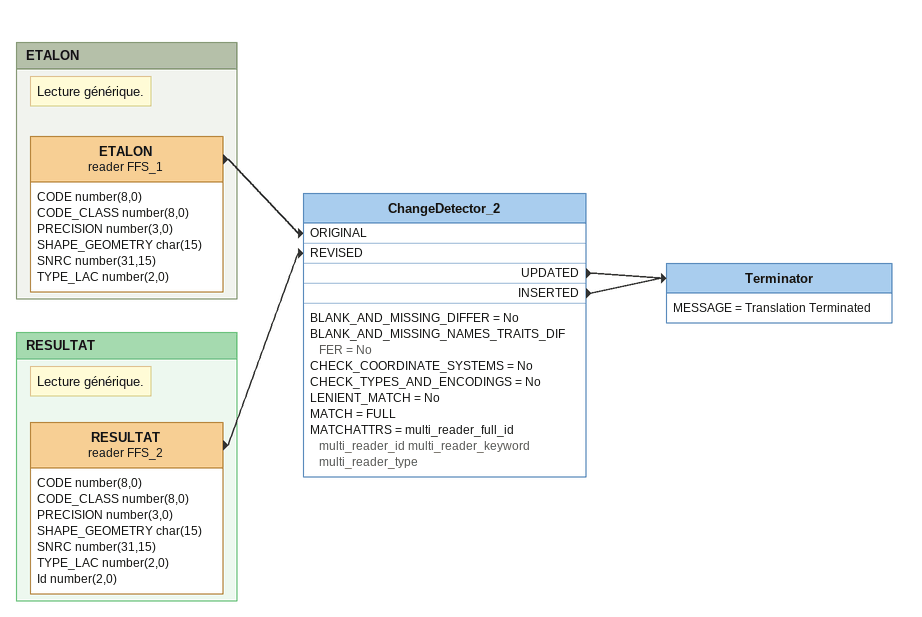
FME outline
ChangeDetector_2
    BLANK_AND_MISSING_DIFFER = No
    BLANK_AND_MISSING_NAMES_TRAITS_DIFFER = No
    CHECK_COORDINATE_SYSTEMS = No
    CHECK_TYPES_AND_ENCODINGS = No
    LENIENT_MATCH = No
    MATCH = FULL
    MATCHATTRS = multi_reader_full_id multi_reader_id multi_reader_keyword multi_reader_type
    UPDATED -> Terminator
    INSERTED -> Terminator
Terminator
    MESSAGE = Translation Terminated

Bookmark: ETALON
Note: Lecture générique.
ETALON (reader FFS_1)
    attributes: CODE number(8,0), CODE_CLASS number(8,0), PRECISION number(3,0), SHAPE_GEOMETRY char(15), SNRC number(31,15), TYPE_LAC number(2,0)
    -> ChangeDetector_2 [ORIGINAL]

Bookmark: RESULTAT
Note: Lecture générique.
RESULTAT (reader FFS_2)
    attributes: CODE number(8,0), CODE_CLASS number(8,0), PRECISION number(3,0), SHAPE_GEOMETRY char(15), SNRC number(31,15), TYPE_LAC number(2,0), Id number(2,0)
    -> ChangeDetector_2 [REVISED]
